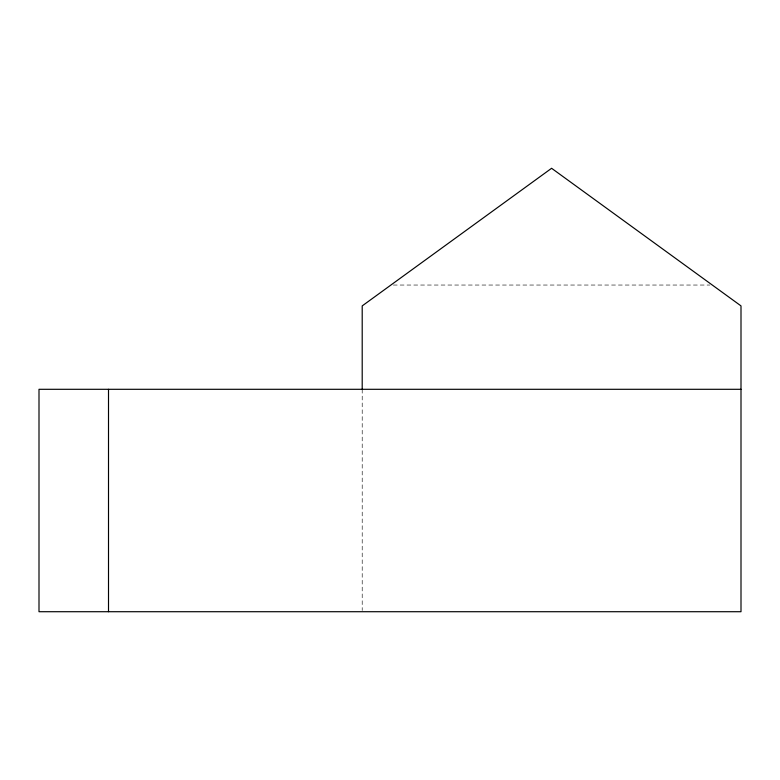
<?xml version="1.0" encoding="UTF-8"?>
<svg xmlns="http://www.w3.org/2000/svg" width="780" height="780" viewBox="0 0 780 780"><rect width="100%" height="100%" fill="white"/><g stroke="black" fill="none" stroke-linecap="round" stroke-linejoin="round"><path stroke-width="0.58" stroke-dasharray="3.9 2.92" d="M393.334 285.041L709.868 285.041M362.203 389.298L362.203 610.496"/><path stroke-width="1.17" d="M741 389.298L39 389.298L39 611.715L741 611.715L741 305.897L551.596 168.285L362.203 305.897L362.203 389.298M108.508 389.298L108.508 611.715"/></g></svg>
